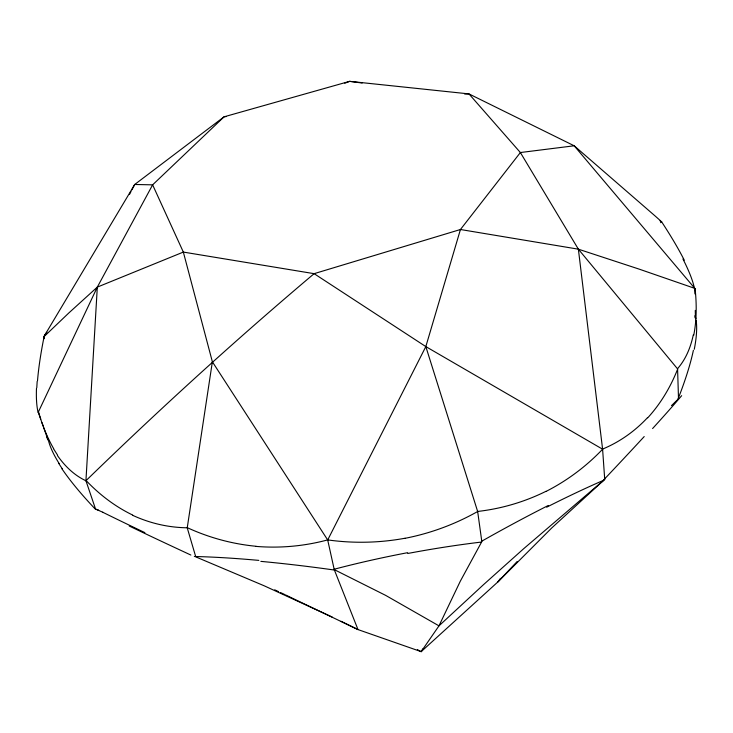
<?xml version="1.0" encoding="UTF-8"?>
<svg xmlns="http://www.w3.org/2000/svg" width="733" height="733" viewBox="0 0 733 733"><rect width="100%" height="100%" fill="white"/><g stroke="black" fill="none" stroke-linecap="round" stroke-linejoin="round"><path stroke-width="1.1" d="M36.787 387.784L37.172 381.352M102.904 512.275L95.556 509.087L85.935 480.729L97.315 287.107L152.629 184.844L224.078 116.813L349.623 81.345L468.964 93.906L574.186 145.785L655.485 216.299L660.625 220.88L660.69 222.676M44.264 338.664L43.696 336.96L134.716 184.478L152.629 184.844L183.342 252.079L212.368 361.79L187.236 527.852L195.775 556.888L264.265 585.832L332.186 617.049M464.63 94.026L468.964 93.906L520.375 152.537L578.374 249.174L602.599 449.201L604.725 479.373L551.867 527.833L497.899 581.91L421.163 651.655L357.997 629.583L334.239 569.605L327.697 539.983L425.827 346.59L460.443 229.511L520.375 152.537L574.186 145.785L694.802 288.371L694.921 293.915M602.599 449.201L425.827 346.59L314.118 273.666L183.342 252.079L97.315 287.107L38.281 412.166L40.736 419.157M129.567 194.254L130.969 191.597M131.894 189.82L134.716 184.478L224.078 116.813L226.35 116.529M417.334 649.594L421.163 651.655L422.923 648.833M421.163 651.655L438.975 625.854L483.679 584.513L523.71 548.678L604.725 479.373M500.492 578.319L497.899 581.91L517.168 561.505M43.696 336.96L69.003 312.799L97.315 287.107M671.474 405.624L678.511 398.807L677.585 368.91L578.374 249.174L460.443 229.511L314.118 273.666C235.595 339.938 159.611 409.106 85.935 480.729M344.776 83.25L349.623 81.345L362.157 83.031M578.374 249.174L639.039 269.084L694.802 288.371M95.556 509.087L98.689 510.205M274.692 589.827L278.586 591.659M280.528 592.566L284.422 594.39M334.239 569.605L385.64 595.37L438.975 625.854L460.324 581.177L481.828 541.605L477.669 511.552L425.827 346.59M285.439 594.875L357.997 629.583L340.992 621.282M57.577 455.138L53.555 448.807M62.47 469.138L58.622 463.238M212.368 361.79L327.697 539.983M41.955 422.629L43.174 426.093M43.778 427.815L47.993 439.818M695.278 310.389L695.434 317.627M694.921 315.712A186.42 88.83 -69.9 0 1 695.141 317.911M695.58 317.407A193.961 47.957 -59.1 0 1 695.892 318.882M696.148 320.431A193.961 47.957 -59.1 0 1 694.288 349.265M693.391 350.319A193.787 47.352 -59.2 0 1 677.906 399.293M681.653 395.673A200.53 6.899 -45.9 0 1 652.599 428.539M644.206 436.566A200.384 6.249 -46 0 1 601.921 481.764M546.653 507.199A205.093 24.162 -29.5 0 1 603.369 480.39M481.645 541.256A205.011 24.858 -29.6 0 1 548.293 505.486M407.777 553.47A206.761 36.219 -10.8 0 1 481.095 542.099M333.478 569.422A206.761 36.934 -10.8 0 1 407.649 552.682M260.838 561.368A205.203 25.426 7.9 0 1 334.129 570.008M194.346 556.484A205.277 26.086 8 0 1 258.841 560.388M190.855 555.037A200.723 4.728 24.4 0 1 129.219 526.01M144.877 532.634A200.86 4.224 24.6 0 1 102.767 512.257M95.153 508.949A193.539 45.189 37.8 0 1 61.984 468.873M59.144 463.54A195.72 45.428 38 0 1 48.351 440.057M47.709 439.69A188.134 87.474 48.6 0 1 46.463 435.301M46.875 332.306A208.722 15.686 -59.4 0 1 44.74 335.018M37.52 380.684A217.619 42.093 -70 0 1 44.182 336.236M38.125 412.514A220.111 42.826 -69.7 0 1 36.476 388.417M53.646 448.623A229.539 111.389 -78.2 0 1 38.483 411.882M85.917 480.756A226.451 109.767 -78.1 0 1 57.421 455.505M132.682 515.052A235.605 176.369 -85 0 1 86.073 480.491M187.236 527.787A235.394 176.067 -84.7 0 1 132.627 515.299M256.037 546.268A241.001 224.774 -89.5 0 1 187.309 527.678M256.046 546.397A240.873 224.527 -89 0 0 327.678 539.909A242.696 242.009 76.6 0 0 405.047 538.233M477.641 511.515A242.669 242.018 75.6 0 1 405.092 538.306M545.966 491.321A240.662 222.502 68.8 0 1 477.65 511.451M602.618 449.219A240.763 222.786 68.3 0 1 546.039 491.422M647.56 417.618A235 172.567 64 0 1 602.563 449.1M677.695 368.992A235.192 173.07 63.8 0 1 647.734 417.819M693.281 334.935A226.891 106.111 57.2 0 1 677.466 368.745M695.076 288.545A227.12 106.688 57.1 0 1 693.702 335.338M682.954 259.024A217.793 38.501 48.8 0 1 694.353 287.913M661.349 221.393A218.022 39.051 48.7 0 1 684.301 260.215M661.697 221.806A209.171 19.049 38.3 0 1 660.021 220.899"/></g></svg>
